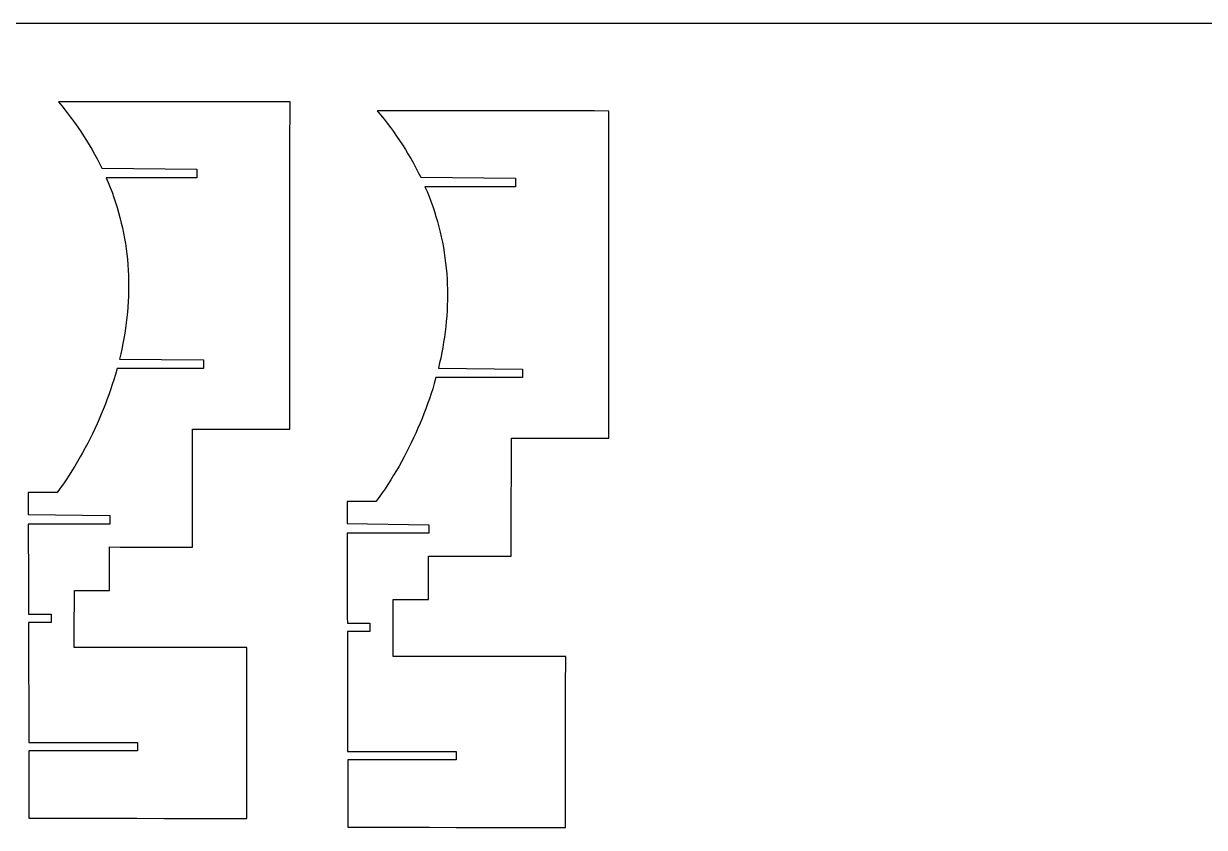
# Model space of a CAD drawing. Extents: x -508 to 692, y -87 to 513.
# Drawn here: x -205.1 to 179.6, y 250.9 to 512.9 of the extents above; entities that cross this region are included whole.
import ezdxf

# ---------------------------------------------------------------- set-up
doc = ezdxf.new("R2010")
doc.units = 0
doc.layers.add('Capa_1', color=7, linetype='CONTINUOUS')

msp = doc.modelspace()

# ---------------------------------------------------------------- linework, layer by layer
at = {"layer": 'Capa_1', "color": 7}
for p, q in [((691.923658, 512.876138), (-508.076059, 512.876138)), ((-191.372129, 487.364144), (-193.75867, 487.365273)), ((-193.75867, 487.365273), (-192.701395, 486.089628)), ((-192.701395, 486.089628), (-191.542168, 484.647826)), ((-188.98594, 487.363015), (-191.372129, 487.364144)), ((-184.212857, 487.360193), (-188.98594, 487.363015)), ((-174.622945, 487.355593), (-184.212857, 487.360193)), ((-165.288093, 487.351359), (-174.622945, 487.355593)), ((-155.805426, 487.34642), (-165.288093, 487.351359)), ((-146.61627, 487.341481), (-155.805426, 487.34642)), ((-137.428526, 487.337615), (-146.61627, 487.341481)), ((-127.620951, 487.332676), (-137.428526, 487.337615)), ((-122.96887, 487.329854), (-127.620951, 487.332676)), ((-118.316437, 487.327596), (-122.96887, 487.329854)), ((-118.318977, 482.365777), (-118.316437, 487.327596)), ((-191.542168, 484.647826), (-190.545923, 483.368653)), ((-190.545923, 483.368653), (-189.488295, 481.966714)), ((-189.488295, 481.966714), (-188.485348, 480.593351)), ((-118.321517, 477.403604), (-118.318977, 482.365777)), ((-87.499255, 484.424139), (-89.885797, 484.425268)), ((-89.885797, 484.425268), (-88.828522, 483.149623)), ((-88.828522, 483.149623), (-87.669294, 481.707821)), ((-87.669294, 481.707821), (-86.673049, 480.428648)), ((-85.113066, 484.42301), (-87.499255, 484.424139)), ((-80.339983, 484.420188), (-85.113066, 484.42301)), ((-70.750072, 484.415616), (-80.339983, 484.420188)), ((-61.415219, 484.411383), (-70.750072, 484.415616)), ((-51.932552, 484.406444), (-61.415219, 484.411383)), ((-42.743397, 484.401505), (-51.932552, 484.406444)), ((-33.555652, 484.397638), (-42.743397, 484.401505)), ((-23.748077, 484.392699), (-33.555652, 484.397638)), ((-19.095997, 484.389877), (-23.748077, 484.392699)), ((-14.443563, 484.387902), (-19.095997, 484.389877)), ((-14.446019, 479.426082), (-14.443563, 484.387902)), ((-188.485348, 480.593351), (-187.450651, 479.126501)), ((-187.450651, 479.126501), (-186.489684, 477.715389)), ((-186.489684, 477.715389), (-185.53789, 476.266531)), ((-118.326456, 467.775593), (-118.321517, 477.403604)), ((-86.673049, 480.428648), (-85.615422, 479.02671)), ((-85.615422, 479.02671), (-84.612474, 477.653346)), ((-84.612474, 477.653346), (-83.577777, 476.186496)), ((-14.448474, 474.46391), (-14.446019, 479.426082)), ((-185.53789, 476.266531), (-184.61714, 474.810617)), ((-184.61714, 474.810617), (-183.752834, 473.391745)), ((-183.752834, 473.391745), (-182.876182, 471.895967)), ((-83.577777, 476.186496), (-82.61681, 474.775385)), ((-82.61681, 474.775385), (-81.665016, 473.326526)), ((-81.665016, 473.326526), (-80.744266, 471.870612)), ((-14.453413, 464.835899), (-14.448474, 474.46391)), ((-182.876182, 471.895967), (-182.008348, 470.352212)), ((-182.008348, 470.352212), (-181.174734, 468.803164)), ((-80.744266, 471.870612), (-79.87996, 470.45174)), ((-79.87996, 470.45174), (-79.003308, 468.955962)), ((-181.174734, 468.803164), (-180.413793, 467.325026)), ((-180.413793, 467.325026), (-179.625687, 465.723062)), ((-179.625687, 465.723062), (-148.722354, 465.392509)), ((-118.331028, 457.949321), (-118.326456, 467.775593)), ((-79.003308, 468.955962), (-78.135474, 467.412207)), ((-78.135474, 467.412207), (-77.30186, 465.86316)), ((-77.30186, 465.86316), (-76.540919, 464.385021)), ((-148.722354, 462.642606), (-178.21634, 462.642606)), ((-178.21634, 462.642606), (-177.55982, 461.096028)), ((-148.722354, 465.392509), (-148.722354, 462.642606)), ((-76.540919, 464.385021), (-75.752813, 462.783057)), ((-75.752813, 462.783057), (-44.84948, 462.452504)), ((-44.84948, 462.452504), (-44.84948, 459.702601)), ((-14.457999, 455.009627), (-14.453413, 464.835899)), ((-177.55982, 461.096028), (-176.894129, 459.439737)), ((-176.894129, 459.439737), (-176.305695, 457.889631)), ((-176.305695, 457.889631), (-175.702093, 456.200884)), ((-118.335967, 448.133985), (-118.331028, 457.949321)), ((-44.84948, 459.702601), (-74.343466, 459.702601)), ((-74.343466, 459.702601), (-73.686947, 458.156023)), ((-73.686947, 458.156023), (-73.021255, 456.499732)), ((-175.702093, 456.200884), (-175.157404, 454.574578)), ((-175.157404, 454.574578), (-174.645876, 452.944745)), ((-73.021255, 456.499732), (-72.432822, 454.949626)), ((-72.432822, 454.949626), (-71.829219, 453.260879)), ((-14.462938, 445.194291), (-14.457999, 455.009627)), ((-174.645876, 452.944745), (-174.15869, 451.27787)), ((-174.15869, 451.27787), (-173.711368, 449.623342)), ((-71.829219, 453.260879), (-71.28453, 451.634573)), ((-71.28453, 451.634573), (-70.773002, 450.00474)), ((-173.711368, 449.623342), (-173.27604, 447.878151)), ((-173.27604, 447.878151), (-172.908798, 446.267367)), ((-172.908798, 446.267367), (-172.561665, 444.59767)), ((-118.340906, 438.611807), (-118.335967, 448.133985)), ((-70.773002, 450.00474), (-70.285816, 448.337865)), ((-70.285816, 448.337865), (-69.838494, 446.683337)), ((-69.838494, 446.683337), (-69.403166, 444.938146)), ((-172.561665, 444.59767), (-172.240637, 442.882112)), ((-172.240637, 442.882112), (-171.960884, 441.206417)), ((-69.403166, 444.938146), (-69.035924, 443.327362)), ((-69.035924, 443.327362), (-68.688791, 441.657665)), ((-14.467877, 435.672113), (-14.462938, 445.194291)), ((-171.960884, 441.206417), (-171.703709, 439.449231)), ((-171.703709, 439.449231), (-171.483223, 437.699453)), ((-118.345845, 429.014488), (-118.340906, 438.611807)), ((-68.688791, 441.657665), (-68.367763, 439.942107)), ((-68.367763, 439.942107), (-68.08801, 438.266412)), ((-171.483223, 437.699453), (-171.309304, 436.064328)), ((-171.309304, 436.064328), (-171.151259, 434.238703)), ((-68.08801, 438.266412), (-67.830835, 436.509226)), ((-67.830835, 436.509226), (-67.610349, 434.759448)), ((-67.610349, 434.759448), (-67.43643, 433.124323)), ((-14.472816, 426.074793), (-14.467877, 435.672113)), ((-171.151259, 434.238703), (-171.03837, 432.543959)), ((-171.03837, 432.543959), (-170.958995, 430.882728)), ((-170.958995, 430.882728), (-170.908195, 429.13542)), ((-67.43643, 433.124323), (-67.278385, 431.298698)), ((-67.278385, 431.298698), (-67.165497, 429.603954)), ((-170.908195, 429.13542), (-170.890895, 427.395167)), ((-170.890895, 427.395167), (-170.905712, 425.690192)), ((-118.350445, 419.278879), (-118.345845, 429.014488)), ((-67.165497, 429.603954), (-67.086122, 427.942723)), ((-67.086122, 427.942723), (-67.035322, 426.195415)), ((-170.954042, 423.918895), (-171.030595, 422.246023)), ((-170.905712, 425.690192), (-170.954042, 423.918895)), ((-67.035322, 426.195415), (-67.018021, 424.455162)), ((-67.018021, 424.455162), (-67.032838, 422.750187)), ((-14.477402, 416.339185), (-14.472816, 426.074793)), ((-171.142073, 420.494481), (-171.277187, 418.831134)), ((-171.030595, 422.246023), (-171.142073, 420.494481)), ((-118.355384, 409.59266), (-118.350445, 419.278879)), ((-67.157721, 419.306018), (-67.269199, 417.554476)), ((-67.081169, 420.97889), (-67.157721, 419.306018)), ((-67.032838, 422.750187), (-67.081169, 420.97889)), ((-171.446167, 417.123689), (-171.650779, 415.371442)), ((-171.277187, 418.831134), (-171.446167, 417.123689)), ((-67.404313, 415.891129), (-67.573294, 414.183685)), ((-67.269199, 417.554476), (-67.404313, 415.891129)), ((-14.482341, 406.652966), (-14.477402, 416.339185)), ((-172.143609, 411.927273), (-172.430065, 410.232881)), ((-171.891373, 413.586387), (-172.143609, 411.927273)), ((-171.650779, 415.371442), (-171.891373, 413.586387)), ((-67.777905, 412.431437), (-68.018499, 410.646382)), ((-67.573294, 414.183685), (-67.777905, 412.431437)), ((-172.740156, 408.562831), (-173.102106, 406.778834)), ((-172.430065, 410.232881), (-172.740156, 408.562831)), ((-118.360323, 400.028854), (-118.355384, 409.59266)), ((-68.270735, 408.987268), (-68.557191, 407.292876)), ((-68.018499, 410.646382), (-68.270735, 408.987268)), ((-173.450651, 405.193451), (-173.843998, 403.524459)), ((-173.102106, 406.778834), (-173.450651, 405.193451)), ((-68.867282, 405.622826), (-69.229232, 403.838829)), ((-68.557191, 407.292876), (-68.867282, 405.622826)), ((-14.487279, 397.08916), (-14.482341, 406.652966)), ((-174.633515, 400.482456), (-175.178556, 398.548881)), ((-146.451862, 400.482456), (-174.633515, 400.482456)), ((-173.843998, 403.524459), (-146.451862, 403.232359)), ((-146.451862, 403.232359), (-146.451862, 400.482456)), ((-69.577777, 402.253446), (-69.971124, 400.584454)), ((-69.971124, 400.584454), (-42.578988, 400.292354)), ((-69.229232, 403.838829), (-69.577777, 402.253446)), ((-42.578988, 400.292354), (-42.578988, 397.542451)), ((-175.709134, 396.787814), (-176.207256, 395.218659)), ((-175.178556, 398.548881), (-175.709134, 396.787814)), ((-118.364556, 390.771966), (-118.360323, 400.028854)), ((-70.760641, 397.542451), (-71.305682, 395.608876)), ((-42.578988, 397.542451), (-70.760641, 397.542451)), ((-14.491513, 387.832271), (-14.487279, 397.08916)), ((-176.777698, 393.507334), (-177.361545, 391.839401)), ((-176.207256, 395.218659), (-176.777698, 393.507334)), ((-71.83626, 393.84781), (-72.334382, 392.278654)), ((-71.305682, 395.608876), (-71.83626, 393.84781)), ((-178.563812, 388.622067), (-179.174117, 387.085367)), ((-177.947862, 390.236378), (-178.563812, 388.622067)), ((-177.361545, 391.839401), (-177.947862, 390.236378)), ((-118.367096, 385.740649), (-118.364556, 390.771966)), ((-73.488671, 388.899396), (-74.074988, 387.296373)), ((-72.904824, 390.567329), (-73.488671, 388.899396)), ((-72.334382, 392.278654), (-72.904824, 390.567329)), ((-179.808765, 385.547609), (-180.498798, 383.935062)), ((-179.174117, 387.085367), (-179.808765, 385.547609)), ((-118.369918, 380.709685), (-118.367096, 385.740649)), ((-74.690938, 385.682062), (-75.301244, 384.145362)), ((-74.074988, 387.296373), (-74.690938, 385.682062)), ((-14.493968, 382.800954), (-14.491513, 387.832271)), ((-181.910967, 380.811214), (-182.673673, 379.209251)), ((-181.193417, 382.371198), (-181.910967, 380.811214)), ((-180.498798, 383.935062), (-181.193417, 382.371198)), ((-76.625924, 380.995057), (-77.320544, 379.431193)), ((-75.935891, 382.607604), (-76.625924, 380.995057)), ((-75.301244, 384.145362), (-75.935891, 382.607604)), ((-14.49679, 377.769991), (-14.493968, 382.800954)), ((-183.443787, 377.645739), (-184.22907, 376.103042)), ((-182.673673, 379.209251), (-183.443787, 377.645739)), ((-150.087322, 374.215328), (-150.085628, 377.470409)), ((-150.085628, 377.470409), (-150.083935, 380.725489)), ((-150.083935, 380.725489), (-147.453977, 380.724078)), ((-147.453977, 380.724078), (-144.824371, 380.722667)), ((-144.824371, 380.722667), (-139.564807, 380.720692)), ((-139.564807, 380.720692), (-128.788152, 380.715047)), ((-128.788152, 380.715047), (-123.578682, 380.712225)), ((-123.578682, 380.712225), (-118.369918, 380.709685)), ((-78.038094, 377.87121), (-78.800799, 376.269246)), ((-77.320544, 379.431193), (-78.038094, 377.87121)), ((-46.2125, 374.530714), (-46.210807, 377.785795)), ((-46.210807, 377.785795), (-43.580849, 377.784384)), ((-43.580849, 377.784384), (-40.951243, 377.782973)), ((-40.951243, 377.782973), (-35.691679, 377.780997)), ((-35.691679, 377.780997), (-24.915024, 377.775353)), ((-24.915024, 377.775353), (-19.705554, 377.772531)), ((-19.705554, 377.772531), (-14.49679, 377.769991)), ((-185.043987, 374.553289), (-185.897709, 372.981664)), ((-184.22907, 376.103042), (-185.043987, 374.553289)), ((-150.090144, 368.090048), (-150.087322, 374.215328)), ((-80.356196, 373.163037), (-81.171113, 371.613285)), ((-79.570913, 374.705735), (-80.356196, 373.163037)), ((-78.800799, 376.269246), (-79.570913, 374.705735)), ((-46.214194, 371.275634), (-46.2125, 374.530714)), ((-187.536715, 370.09947), (-188.422187, 368.612159)), ((-186.663237, 371.613945), (-187.536715, 370.09947)), ((-185.897709, 372.981664), (-186.663237, 371.613945)), ((-82.024835, 370.04166), (-82.790363, 368.67394)), ((-81.171113, 371.613285), (-82.024835, 370.04166)), ((-46.217016, 365.150353), (-46.214194, 371.275634)), ((-190.279915, 365.637184), (-191.240881, 364.172803)), ((-189.349992, 367.101564), (-190.279915, 365.637184)), ((-188.422187, 368.612159), (-189.349992, 367.101564)), ((-150.093672, 361.375628), (-150.090144, 368.090048)), ((-84.549313, 365.672154), (-85.477119, 364.16156)), ((-83.663841, 367.159465), (-84.549313, 365.672154)), ((-82.790363, 368.67394), (-83.663841, 367.159465)), ((-192.144345, 362.843537), (-193.15082, 361.419373)), ((-191.240881, 364.172803), (-192.144345, 362.843537)), ((-86.407041, 362.697179), (-87.368007, 361.232798)), ((-85.477119, 364.16156), (-86.407041, 362.697179)), ((-46.220544, 358.435934), (-46.217016, 365.150353)), ((-202.067631, 360.001136), (-203.61174, 360.002264)), ((-203.61174, 360.002264), (-203.608551, 358.864203)), ((-203.608551, 358.864203), (-203.605728, 357.726495)), ((-200.523523, 360.000571), (-202.067631, 360.001136)), ((-197.329826, 359.99916), (-200.523523, 360.000571)), ((-195.771254, 359.998596), (-197.329826, 359.99916)), ((-194.211976, 359.998031), (-195.771254, 359.998596)), ((-193.15082, 361.419373), (-194.211976, 359.998031)), ((-150.096494, 355.019984), (-150.093672, 361.375628)), ((-89.277946, 358.479368), (-90.339102, 357.058026)), ((-88.271471, 359.903532), (-89.277946, 358.479368)), ((-87.368007, 361.232798), (-88.271471, 359.903532)), ((-46.223366, 352.080289), (-46.220544, 358.435934)), ((-203.605728, 357.726495), (-203.600084, 355.383345)), ((-203.600084, 355.383345), (-203.593734, 352.886737)), ((-150.099683, 348.463256), (-150.096494, 355.019984)), ((-98.194757, 357.061131), (-99.738866, 357.06226)), ((-99.738866, 357.06226), (-99.735677, 355.924198)), ((-99.735677, 355.924198), (-99.732854, 354.78649)), ((-99.732854, 354.78649), (-99.72721, 352.44334)), ((-96.650649, 357.060566), (-98.194757, 357.061131)), ((-93.456952, 357.059155), (-96.650649, 357.060566)), ((-91.89838, 357.058591), (-93.456952, 357.059155)), ((-90.339102, 357.058026), (-91.89838, 357.058591)), ((-203.593734, 352.886737), (-176.970653, 352.488803)), ((-176.970653, 352.488803), (-176.970653, 349.738548)), ((-99.72721, 352.44334), (-99.72086, 349.946732)), ((-46.226527, 345.523562), (-46.223366, 352.080289)), ((-176.970653, 349.738548), (-203.58562, 349.738548)), ((-203.58562, 349.738548), (-203.582092, 348.275578)), ((-203.582092, 348.275578), (-203.576448, 345.921139)), ((-150.101376, 345.362692), (-150.099683, 348.463256)), ((-99.72086, 349.946732), (-73.097779, 349.548798)), ((-73.097779, 346.798543), (-99.712746, 346.798543)), ((-99.712746, 346.798543), (-99.709218, 345.335573)), ((-73.097779, 349.548798), (-73.097779, 346.798543)), ((-203.576448, 345.921139), (-203.570436, 343.603742)), ((-203.570436, 343.603742), (-203.564425, 341.179101)), ((-150.10307, 342.262128), (-150.101376, 345.362692)), ((-99.709218, 345.335573), (-99.703574, 342.981135)), ((-99.703574, 342.981135), (-99.697563, 340.663737)), ((-46.229913, 339.322434), (-46.22822, 342.422998)), ((-46.22822, 342.422998), (-46.226527, 345.523562)), ((-203.564425, 341.179101), (-203.558414, 338.799967)), ((-203.558414, 338.799967), (-203.552402, 336.445528)), ((-177.097907, 335.146445), (-177.096778, 338.710912)), ((-177.096778, 338.710912), (-177.094803, 342.275026)), ((-177.094803, 342.275026), (-173.675681, 342.273615)), ((-173.675681, 342.273615), (-170.256911, 342.272204)), ((-170.256911, 342.272204), (-163.681839, 342.269043)), ((-163.681839, 342.269043), (-156.949075, 342.265515)), ((-156.949075, 342.265515), (-153.526072, 342.263822)), ((-153.526072, 342.263822), (-150.10307, 342.262128)), ((-99.697563, 340.663737), (-99.691551, 338.239096)), ((-73.223622, 335.771246), (-73.221647, 339.33536)), ((-73.221647, 339.33536), (-69.802525, 339.333949)), ((-69.802525, 339.333949), (-66.383755, 339.332537)), ((-66.383755, 339.332537), (-59.808683, 339.329348)), ((-59.808683, 339.329348), (-53.075919, 339.325821)), ((-53.075919, 339.325821), (-49.652916, 339.324127)), ((-49.652916, 339.324127), (-46.229913, 339.322434)), ((-203.552402, 336.445528), (-203.546758, 334.146123)), ((-177.099883, 331.625723), (-177.097907, 335.146445)), ((-99.691551, 338.239096), (-99.68554, 335.859962)), ((-99.68554, 335.859962), (-99.679557, 333.505523)), ((-73.224751, 332.206779), (-73.223622, 335.771246)), ((-203.546758, 334.146123), (-203.540747, 331.596951)), ((-203.540747, 331.596951), (-203.535102, 329.449239)), ((-177.101294, 328.104648), (-177.099883, 331.625723)), ((-99.679557, 333.505523), (-99.673912, 331.206118)), ((-99.673912, 331.206118), (-99.667901, 328.656946)), ((-73.226727, 328.686057), (-73.224751, 332.206779)), ((-203.535102, 329.449239), (-203.528752, 326.900067)), ((-188.574333, 325.751268), (-188.572922, 328.110293)), ((-188.572922, 328.110293), (-185.72283, 328.108881)), ((-185.72283, 328.108881), (-182.872738, 328.10747)), ((-182.872738, 328.10747), (-179.987016, 328.106059)), ((-179.987016, 328.106059), (-177.101294, 328.104648)), ((-99.667901, 328.656946), (-99.662257, 326.509235)), ((-73.228138, 325.164982), (-73.226727, 328.686057)), ((-203.528752, 326.900067), (-203.522741, 324.581964)), ((-203.522741, 324.581964), (-203.517096, 322.316778)), ((-188.57772, 318.751098), (-188.575462, 323.391184)), ((-188.575462, 323.391184), (-188.574333, 325.751268)), ((-99.662257, 326.509235), (-99.655907, 323.960062)), ((-99.655907, 323.960062), (-99.649895, 321.64196)), ((-84.701177, 322.811601), (-84.699766, 325.170626)), ((-84.699766, 325.170626), (-81.849674, 325.169215)), ((-81.849674, 325.169215), (-78.999582, 325.167804)), ((-78.999582, 325.167804), (-76.11386, 325.166393)), ((-76.11386, 325.166393), (-73.228138, 325.164982)), ((-203.517096, 322.316778), (-203.512158, 320.380381)), ((-203.512158, 320.380381), (-196.170146, 320.380381)), ((-196.170146, 320.380381), (-196.170146, 317.630478)), ((-99.649895, 321.64196), (-99.644251, 319.376773)), ((-99.644251, 319.376773), (-99.639312, 317.440376)), ((-84.704281, 315.811432), (-84.702306, 320.451518)), ((-84.702306, 320.451518), (-84.701177, 322.811601)), ((-196.170146, 317.630478), (-203.505455, 317.630478)), ((-203.505455, 317.630478), (-203.499105, 315.16562)), ((-188.579695, 314.219315), (-188.57772, 318.751098)), ((-99.639312, 317.440376), (-92.297301, 317.440376)), ((-92.297301, 317.440376), (-92.297301, 314.690473)), ((-84.706257, 311.279649), (-84.704281, 315.811432)), ((-203.499105, 315.16562), (-203.493827, 312.867273)), ((-203.493827, 312.867273), (-203.487816, 310.564692)), ((-188.582235, 309.506204), (-188.581106, 311.862406)), ((-188.581106, 311.862406), (-188.579695, 314.219315)), ((-92.297301, 314.690473), (-99.632609, 314.690473)), ((-99.632609, 314.690473), (-99.626259, 312.225615)), ((-99.626259, 312.225615), (-99.620953, 309.927268)), ((-203.487816, 310.564692), (-203.481805, 308.129467)), ((-203.481805, 308.129467), (-203.475793, 305.709764)), ((-186.517074, 309.505498), (-188.582235, 309.506204)), ((-184.451207, 309.504087), (-186.517074, 309.505498)), ((-180.320532, 309.50197), (-184.451207, 309.504087)), ((-172.660316, 309.498443), (-180.320532, 309.50197)), ((-164.353457, 309.494209), (-172.660316, 309.498443)), ((-156.417368, 309.490329), (-164.353457, 309.494209)), ((-148.292896, 309.486095), (-156.417368, 309.490329)), ((-140.115507, 309.482215), (-148.292896, 309.486095)), ((-136.252238, 309.480465), (-140.115507, 309.482215)), ((-132.388968, 309.478687), (-136.252238, 309.480465)), ((-132.390097, 307.286879), (-132.388968, 309.478687)), ((-99.620953, 309.927268), (-99.614942, 307.624687)), ((-84.708797, 306.566537), (-84.707668, 308.92274)), ((-84.707668, 308.92274), (-84.706257, 311.279649)), ((-203.475793, 305.709764), (-203.470149, 303.499259)), ((-132.39292, 301.487212), (-132.390097, 307.286879)), ((-99.614942, 307.624687), (-99.608959, 305.189462)), ((-99.608959, 305.189462), (-99.602948, 302.76976)), ((-82.643636, 306.565832), (-84.708797, 306.566537)), ((-80.577769, 306.564421), (-82.643636, 306.565832)), ((-76.447094, 306.562304), (-80.577769, 306.564421)), ((-68.786877, 306.558776), (-76.447094, 306.562304)), ((-60.480019, 306.554543), (-68.786877, 306.558776)), ((-52.54393, 306.550662), (-60.480019, 306.554543)), ((-44.419458, 306.546429), (-52.54393, 306.550662)), ((-36.242069, 306.542549), (-44.419458, 306.546429)), ((-32.3788, 306.540771), (-36.242069, 306.542549)), ((-28.51553, 306.538993), (-32.3788, 306.540771)), ((-28.519481, 298.547518), (-28.516659, 304.347184)), ((-28.516659, 304.347184), (-28.51553, 306.538993)), ((-203.470149, 303.499259), (-203.464137, 301.137412)), ((-203.464137, 301.137412), (-203.457787, 298.691956)), ((-132.396814, 293.465751), (-132.39292, 301.487212)), ((-99.602948, 302.76976), (-99.597303, 300.559254)), ((-99.597303, 300.559254), (-99.59132, 298.197407)), ((-203.457787, 298.691956), (-203.452143, 296.241914)), ((-203.452143, 296.241914), (-203.446499, 294.029645)), ((-99.59132, 298.197407), (-99.58497, 295.751951)), ((-28.523376, 290.526056), (-28.519481, 298.547518)), ((-203.446499, 294.029645), (-203.440149, 291.545031)), ((-132.400342, 285.440762), (-132.396814, 293.465751)), ((-99.58497, 295.751951), (-99.579326, 293.30191)), ((-99.579326, 293.30191), (-99.573681, 291.08964)), ((-203.440149, 291.545031), (-203.434504, 289.308773)), ((-203.434504, 289.308773), (-203.428493, 286.880251)), ((-99.573681, 291.08964), (-99.567331, 288.605026)), ((-99.567331, 288.605026), (-99.561687, 286.368768)), ((-28.526904, 282.501068), (-28.523376, 290.526056)), ((-203.428493, 286.880251), (-203.422848, 284.500059)), ((-132.404237, 277.530426), (-132.400342, 285.440762)), ((-99.561687, 286.368768), (-99.555675, 283.940246)), ((-203.422848, 284.500059), (-203.416837, 282.231345)), ((-203.416837, 282.231345), (-203.410826, 279.844098)), ((-99.555675, 283.940246), (-99.550031, 281.560054)), ((-99.550031, 281.560054), (-99.54402, 279.29134)), ((-28.530798, 274.590731), (-28.526904, 282.501068)), ((-203.410826, 279.844098), (-203.407665, 278.549403)), ((-203.407665, 278.549403), (-168.030756, 278.549403)), ((-168.030756, 278.549403), (-168.030756, 275.799501)), ((-132.407764, 269.494854), (-132.404237, 277.530426)), ((-99.54402, 279.29134), (-99.538008, 276.904093)), ((-168.030756, 275.799501), (-203.400609, 275.799501)), ((-203.400609, 275.799501), (-203.399198, 275.083009)), ((-203.399198, 275.083009), (-203.393554, 272.812531)), ((-99.538008, 276.904093), (-99.534819, 275.609398)), ((-99.534819, 275.609398), (-64.157911, 275.609398)), ((-64.157911, 275.609398), (-64.157911, 272.859496)), ((-28.534326, 266.555159), (-28.530798, 274.590731)), ((-203.393554, 272.812531), (-203.387204, 270.316981)), ((-203.387204, 270.316981), (-203.381221, 268.041917)), ((-132.40974, 265.296445), (-132.407764, 269.494854)), ((-64.157911, 272.859496), (-99.527764, 272.859496)), ((-99.527764, 272.859496), (-99.526352, 272.143004)), ((-99.526352, 272.143004), (-99.520708, 269.872526)), ((-99.520708, 269.872526), (-99.514358, 267.376976)), ((-203.381221, 268.041917), (-203.375209, 265.614101)), ((-203.375209, 265.614101), (-203.369565, 263.397245)), ((-99.514358, 267.376976), (-99.508347, 265.101912)), ((-28.536302, 262.356751), (-28.534326, 266.555159)), ((-203.369565, 263.397245), (-203.36392, 260.976484)), ((-132.413973, 256.226881), (-132.411433, 261.693526)), ((-132.411433, 261.693526), (-132.411151, 262.530315)), ((-132.411151, 262.530315), (-132.410869, 263.410848)), ((-132.410869, 263.410848), (-132.40974, 265.296445)), ((-99.508347, 265.101912), (-99.502364, 262.674096)), ((-99.502364, 262.674096), (-99.496719, 260.45724)), ((-28.537431, 260.471154), (-28.536302, 262.356751)), ((-203.36392, 260.976484), (-203.357909, 258.641448)), ((-203.357909, 258.641448), (-203.351898, 256.29477)), ((-99.496719, 260.45724), (-99.491075, 258.036479)), ((-99.491075, 258.036479), (-99.485063, 255.701443)), ((-28.540535, 253.287187), (-28.537995, 258.753831)), ((-28.537995, 258.753831), (-28.537713, 259.59062)), ((-28.537713, 259.59062), (-28.537431, 260.471154)), ((-203.351898, 256.29477), (-203.349358, 255.074512)), ((-203.349358, 255.074512), (-203.34964, 253.854253)), ((-132.41482, 253.81882), (-132.414256, 255.062009)), ((-132.414256, 255.683251), (-132.413973, 256.226881)), ((-132.414256, 255.062009), (-132.414256, 255.683251)), ((-99.485063, 255.701443), (-99.479052, 253.354765)), ((-203.34964, 253.854253), (-202.256029, 253.853971)), ((-202.256029, 253.853971), (-201.162418, 253.853689)), ((-201.162418, 253.853689), (-198.975548, 253.852278)), ((-198.975548, 253.852278), (-194.601457, 253.85002)), ((-194.601457, 253.85002), (-185.379845, 253.845081)), ((-185.379845, 253.845081), (-176.741023, 253.841186)), ((-176.741023, 253.841186), (-168.10079, 253.836953)), ((-168.10079, 253.836953), (-159.184684, 253.832353)), ((-159.184684, 253.832353), (-150.407573, 253.82812)), ((-150.407573, 253.82812), (-141.390926, 253.823886)), ((-141.390926, 253.823886), (-136.902887, 253.821346)), ((-136.902859, 253.82136), (-132.41482, 253.81882)), ((-99.479052, 253.354765), (-99.476512, 252.134507)), ((-99.476512, 252.134507), (-99.476794, 250.914248)), ((-99.476794, 250.914248), (-98.383183, 250.913966)), ((-98.383183, 250.913966), (-97.289572, 250.913684)), ((-97.289572, 250.913684), (-95.102703, 250.912273)), ((-95.102703, 250.912273), (-90.728611, 250.910297)), ((-90.728611, 250.910297), (-81.507, 250.905358)), ((-81.507, 250.905358), (-72.868178, 250.901492)), ((-72.868178, 250.901492), (-64.227944, 250.897259)), ((-64.227944, 250.897259), (-55.311839, 250.892687)), ((-55.311839, 250.892687), (-46.534728, 250.888453)), ((-46.534728, 250.888453), (-37.51808, 250.88422)), ((-37.51808, 250.88422), (-33.030041, 250.88168)), ((-33.029421, 250.881666), (-28.541382, 250.879126)), ((-28.541382, 250.879126), (-28.540817, 252.122315)), ((-28.540817, 252.743556), (-28.540535, 253.287187)), ((-28.540817, 252.122315), (-28.540817, 252.743556))]:
    msp.add_line(p, q, dxfattribs=at)

doc.saveas('drawing.dxf')
